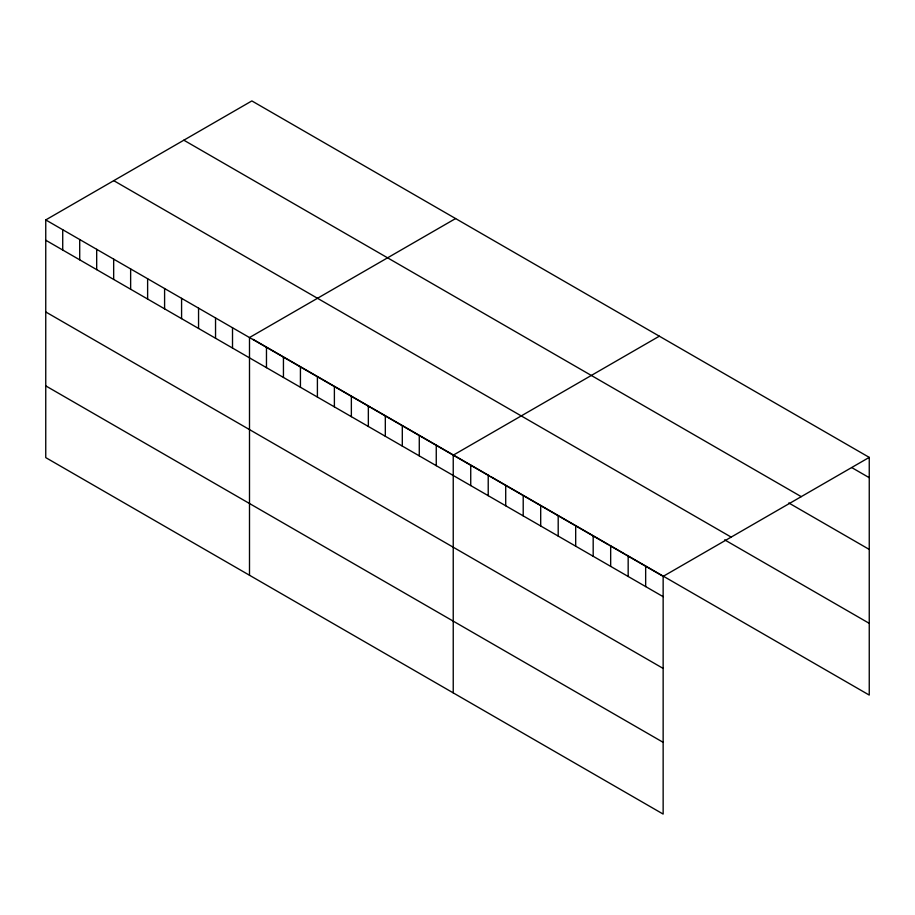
<?xml version="1.0" encoding="UTF-8"?>
<svg xmlns="http://www.w3.org/2000/svg" width="915" height="915" viewBox="0 0 915 915"><rect width="100%" height="100%" fill="white"/><g stroke="black" fill="none" stroke-linecap="round" stroke-linejoin="round"><path stroke-width="1.37" d="M45.75 219.92L663.146 576.37L663.146 814.076L45.75 457.614L45.75 219.92L251.854 100.924L869.25 457.386L869.25 695.08L625.38 554.284M455.59 218.559L249.498 337.543L249.498 575.249M659.338 336.182L453.234 455.178L453.234 692.872M663.146 576.37L869.25 457.386M851.762 467.588L869.25 477.687M183.835 140.189L801.243 496.651M788.787 502.964L869.25 549.423M113.757 180.655L731.165 537.105M724.646 539.85L869.25 623.344M253.066 339.328L370.701 407.244M371.913 407.941L489.548 475.869M490.76 476.566L608.395 544.482M609.607 545.18L624.167 553.586M45.75 240.222L663.146 596.671M45.75 311.958L663.146 668.419M45.75 385.878L663.146 742.328M645.658 566.271L645.658 586.572M628.17 556.171L628.17 576.473M610.671 546.072L610.671 566.374M593.183 535.973L593.183 556.274M575.684 525.873L575.684 546.175M558.196 515.774L558.196 536.076M540.696 505.675L540.696 525.976M523.208 495.575L523.208 515.877M505.709 485.476L505.709 505.778M488.221 475.377L488.221 495.678M470.733 465.278L470.733 485.579M436.261 445.376L436.261 465.678M419.276 435.574L419.276 455.876M402.303 425.772L402.303 446.074M385.318 415.97L385.318 436.272M368.345 406.168L368.345 426.47M351.36 396.367L351.36 416.668M334.387 386.565L334.387 406.866M317.402 376.763L317.402 397.064M300.429 366.961L300.429 387.262M283.444 357.147L283.444 377.46M266.471 347.345L266.471 367.647M232.513 327.742L232.513 348.043M215.54 317.94L215.54 338.241M198.555 308.138L198.555 328.439M181.582 298.336L181.582 318.637M164.597 288.534L164.597 308.835M147.624 278.732L147.624 299.033M130.639 268.93L130.639 289.231M113.666 259.128L113.666 279.43M96.681 249.326L96.681 269.628M79.708 239.524L79.708 259.826M62.723 229.722L62.723 250.024"/></g></svg>
